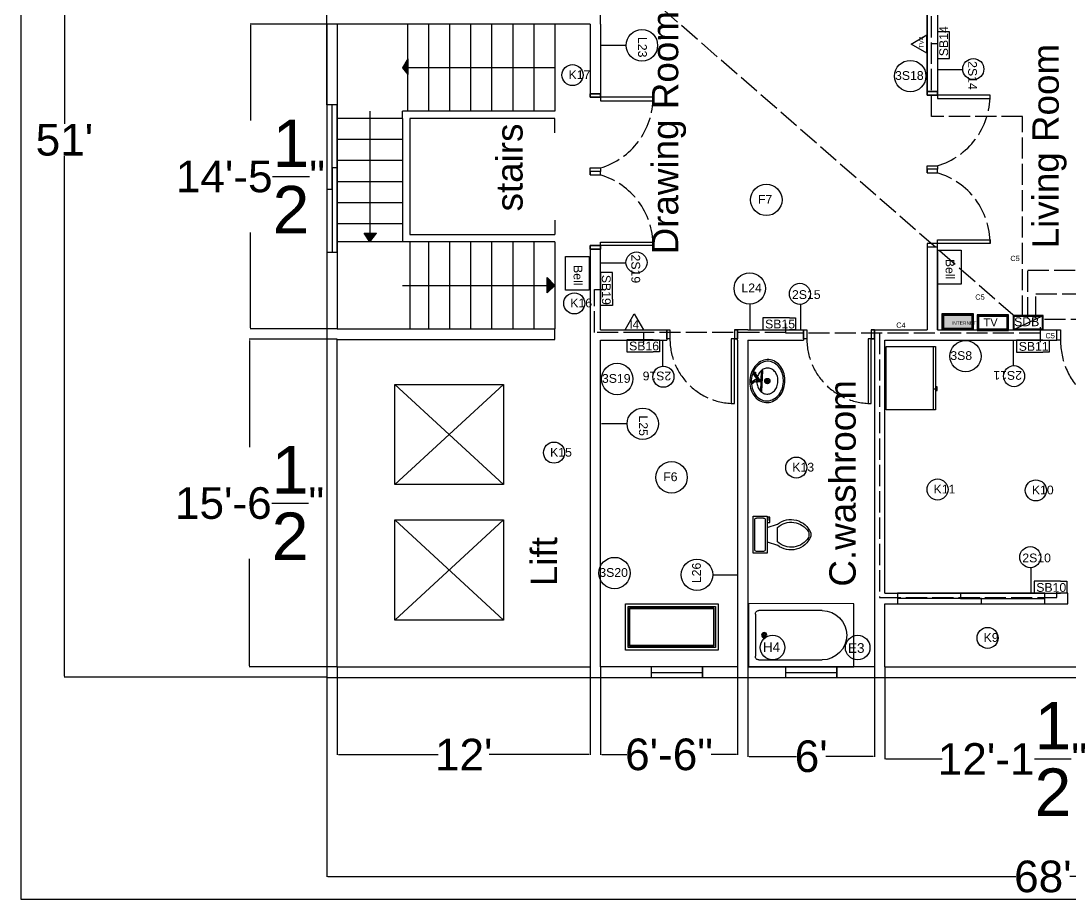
# Model space of a CAD drawing. Header units: inches. Extents: x -412 to 20037, y 548 to 16595.
# Drawn here: x 4968 to 5566, y 4503 to 5003 of the extents above; entities that cross this region are included whole.
import ezdxf
from ezdxf.enums import TextEntityAlignment as Align

# ---------------------------------------------------------------- set-up
doc = ezdxf.new("R2010")
doc.units = ezdxf.units.IN
doc.header["$MEASUREMENT"] = 0
doc.linetypes.add('ACAD_ISO02W100', pattern=[15, 12, -3])
doc.layers.get('Defpoints').update_dxf_attribs({"color": 6})
for name, color, linetype in [('bath', 4, 'Continuous'), ('SB Grouping and', 186, 'ACAD_ISO02W100'), ('www.linecad.com', 7, 'Continuous')]:
    doc.layers.add(name, color=color, linetype=linetype)
doc.layers.add('block cover', color=7, linetype='Continuous', lineweight=30)
doc.styles.add('Arial', font='arial.ttf')
doc.styles.get("Standard").update_dxf_attribs({"font": 'arial.ttf'})
doc.dimstyles.new('Copy of civil layout', dxfattribs={"dimtxt": 18, "dimasz": 0.625, "dimexe": 0.18, "dimexo": 0.0625, "dimgap": 0.09, "dimtad": 0, "dimtih": 1, "dimtoh": 1, "dimdec": 1, "dimzin": 0, "dimdsep": 46, "dimlunit": 4, "dimtxsty": 'Standard', "dimcen": 0.09, "dimclrd": 6, "dimclre": 256, "dimclrt": 256, "dimadec": 0, "dimazin": 0, "dimtfac": 1.5, "dimtdec": 1, "dimtofl": 0, "dimtmove": 0, "dimatfit": 0, "dimfxl": 1, "dimtolj": 1, "dimtzin": 0, "dimlwe": -1, "dimarcsym": 0})
pattern_1 = [(315, (5133.34849, 5239.89528), (0.091289, 0.091289), [])]

# ---------------------------------------------------------------- blocks, each defined once
blk = doc.blocks.new('Bath Tub - 26 x 60 in.')
for p, q in [((9, -17), (9, -19)), ((8, -18), (10, -18))]:
    blk.add_line(p, q)
blk.add_lwpolyline([(0, -36), (0, 0), (60, 0), (60, -36)], close=True)
for points in [[(6, -4), (42, -4)], [(4, -30), (4, -6)], [(42, -32), (6, -32)]]:
    blk.add_lwpolyline(points)
for radius in [1.5, 1]:
    blk.add_circle((9, -18), radius)
for centre, radius, start, end in [((5.75, -5.75), 1.77, 81.8699, 188.1301), ((42, -18), 14, 270, 90), ((5.75, -30.25), 1.77, 171.8699, 278.1301)]:
    blk.add_arc(centre, radius, start, end)
blk = doc.blocks.new('Toilet - top')
for p, q in [((9.5, -6), (9.5, -2)), ((-10, -8.5), (-8, -8.5)), ((-10, -9.5), (-10, -8.5)), ((-7, -9.5), (-10, -9.5)), ((-8, -8.5), (-8, -8)), ((-7, -8), (-7, -9.5)), ((-4, -8), (-6, -14)), ((4, -8), (6, -14)), ((4, -14), (-4, -14))]:
    blk.add_line(p, q)
blk.add_lwpolyline([(10.5, -8), (10.5, 0), (-10.5, 0), (-10.5, -8)], close=True)
for points in [[(-9.5, -2), (-9.5, -6)], [(8.5, -1), (-8.5, -1)], [(-8.5, -7), (8.5, -7)]]:
    blk.add_lwpolyline(points)
for centre, radius, start, end in [((-8.62, -1.88), 0.884, 81.8699, 188.1301), ((8.62, -1.88), 0.884, 351.8699, 98.1301), ((-8.62, -6.12), 0.884, 171.8699, 278.1301), ((8.62, -6.12), 0.884, 261.8699, 8.1301), ((3.52, -21.58), 12.17, 141.46911, 247.97143), ((4.2, -21.82), 11.33, 136.36773, 238.94682), ((-3.52, -21.58), 12.17, 292.02843, 38.53071), ((-4.2, -21.82), 11.33, 301.05301, 43.63209), ((0, -27.88), 4, 245.73182, 294.26817), ((0, -29), 4, 254.86053, 285.13947)]:
    blk.add_arc(centre, radius, start, end)
blk = doc.blocks.new('Sink - Oval top')
for p, q in [((-1, 0), (1, 0)), ((0, 1), (0, -1))]:
    blk.add_line(p, q)
at = {"linetype": 'Continuous'}
for points in [[(-12.23, 0.39, 0.117634), (-11.46, -3.36, 0.104469), (-8.88, -6.8, 0.090016), (-5.08, -9.07, 0.08192), (-0.32, -10.02, 0.08192), (4.49, -9.38, 0.090016), (8.42, -7.36, 0.104469), (11.22, -4.09, 0.117634), (12.23, -0.39, 0.117634), (11.46, 3.36, 0.104469), (8.88, 6.8, 0.090016), (5.08, 9.07, 0.08192), (0.32, 10.02, 0.08192), (-4.49, 9.38, 0.090016), (-8.42, 7.36, 0.104469), (-11.22, 4.09, 0.117634)], [(-11.29, 0.16, 0.118622), (-10.52, -3.25, 0.104678), (-8.07, -6.36, 0.089562), (-4.54, -8.37, 0.081185), (-0.13, -9.15, 0.081185), (4.3, -8.49, 0.089562), (7.89, -6.58, 0.104678), (10.42, -3.55, 0.118622), (11.29, -0.16, 0.118622), (10.52, 3.25, 0.104678), (8.07, 6.36, 0.089562), (4.54, 8.37, 0.081185), (0.13, 9.15, 0.081185), (-4.3, 8.49, 0.089562), (-7.89, 6.58, 0.104678), (-10.42, 3.55, 0.118622)], [(-7.42, 0.08, 0.118283), (-6.91, -2.17, 0.104607), (-5.29, -4.21, 0.089718), (-2.97, -5.53, 0.081436), (-0.07, -6.04, 0.081436), (2.84, -5.59, 0.089718), (5.2, -4.33, 0.104607), (6.86, -2.32, 0.118283), (7.42, -0.08, 0.118283), (6.91, 2.17, 0.104607), (5.29, 4.21, 0.089718), (2.97, 5.53, 0.081436), (0.07, 6.04, 0.081436), (-2.84, 5.59, 0.089718), (-5.2, 4.33, 0.104607), (-6.86, 2.32, 0.118283)]]:
    blk.add_lwpolyline(points, format="xyb", close=True, dxfattribs=at)
for radius in [1.5, 1]:
    blk.add_circle((0, 0), radius)
blk = doc.blocks.new('Faucet - single handle front')
for p, q in [((-2, 6), (-2, 5.5)), ((-1, 6), (-2, 6)), ((-1, 5.5), (-1, 6)), ((0.5, 4), (-1, 6)), ((-0.5, 4), (-2, 5.5)), ((-2, 5.5), (-1, 5.5)), ((-1, 5.5), (0.5, 4)), ((-0.75, 3), (0.75, 3)), ((-0.75, 0.5), (-0.75, 3)), ((-0.75, 1), (0.75, 1)), ((-0.5, 4), (0.5, 4)), ((-0.25, 2), (3.75, 5)), ((3.75, 4.5), (-0.25, 1.5)), ((-0.25, 1.5), (-0.25, 2)), ((0.75, 1.5), (-0.25, 1.5)), ((0.75, 1.5), (4.08742, 4.003)), ((0.75, 3), (0.75, 2.7386)), ((0.75, 1.5), (0.75, 0.5)), ((3.75, 4.5), (3.75, 5)), ((3.75, 5), (4.75, 5)), ((3.75, 4), (3.75, 4.5)), ((4.75, 4.5), (3.75, 4.5)), ((4.75, 4), (3.75, 4)), ((4.75, 5), (4.75, 4.5)), ((4.75, 4.5), (4.75, 4))]:
    blk.add_line(p, q)
blk.add_lwpolyline([(-6, 0), (-6, 0.5), (6, 0.5), (6, 0)], close=True)
for centre, start, end in [((1.25426, 3.0302), 151.0646, 180.8629), ((-1.25426, 3.0302), 359.1371, 28.93536)]:
    blk.add_arc(centre, 2.00448, start, end)
blk = doc.blocks.new('Refrigerator-2 door - 36 in top')
for p, q in [((0, -26.999999), (36, -26.999999)), ((11, -27.999999), (11, -28.999999)), ((11, -28.999999), (13, -28.999999)), ((12, -26.999999), (12, -28.999999)), ((13, -28.999999), (13, -27.999999))]:
    blk.add_line(p, q)
blk.add_lwpolyline([(0, -27.999999), (0, 0), (36, 0), (36, -27.999999)], close=True)
blk = doc.blocks.new('*D177')
at = {"transparency": 16777216}
for p, q in [((5142.17, 5241.38), (4992.55, 5241.38)), ((5142.17, 4629.38), (4992.55, 4629.38))]:
    blk.add_line(p, q, dxfattribs=at)
at = {"color": 6, "lineweight": -2, "transparency": 16777216}
for p, q in [((4992.73, 5240.76), (4992.73, 4944.66)), ((4992.73, 4630.01), (4992.73, 4926.1))]:
    blk.add_line(p, q, dxfattribs=at)
at = {"color": 6, "transparency": 16777216}
for points in [[(4992.63, 5240.76), (4992.84, 5240.76), (4992.73, 5241.38)], [(4992.63, 4630.01), (4992.84, 4630.01), (4992.73, 4629.38)]]:
    blk.add_solid(points, dxfattribs=at)
at = {"layer": 'Defpoints', "color": 0, "transparency": 16777216}
for p in [(5142.23, 5241.38), (4992.73, 4629.38), (5142.23, 4629.38)]:
    blk.add_point(p, dxfattribs=at)
at = {"transparency": 16777216, "insert": (4992.73, 4935.38), "char_height": 18, "attachment_point": 5}
blk.add_mtext("\\A1;51'", dxfattribs=at)
blk = doc.blocks.new('*D179')
at = {"transparency": 16777216}
for p, q in [((5148.17, 5001.38), (5098.55, 5001.38)), ((5148.17, 4827.87), (5098.55, 4827.87))]:
    blk.add_line(p, q, dxfattribs=at)
at = {"color": 6, "lineweight": -2, "transparency": 16777216}
for p, q in [((5098.73, 5000.76), (5098.73, 4946.48)), ((5098.73, 4828.49), (5098.73, 4882.77))]:
    blk.add_line(p, q, dxfattribs=at)
at = {"color": 6, "transparency": 16777216}
for points in [[(5098.63, 5000.76), (5098.84, 5000.76), (5098.73, 5001.38)], [(5098.63, 4828.49), (5098.84, 4828.49), (5098.73, 4827.87)]]:
    blk.add_solid(points, dxfattribs=at)
at = {"layer": 'Defpoints', "color": 0, "transparency": 16777216}
for p in [(5148.23, 5001.38), (5098.73, 4827.87), (5148.23, 4827.87)]:
    blk.add_point(p, dxfattribs=at)
at = {"transparency": 16777216, "insert": (5098.73, 4914.62), "char_height": 18, "attachment_point": 5}
blk.add_mtext('\\A1;14\'-5{\\H1.5x;\\S1/2;}"', dxfattribs=at)
blk = doc.blocks.new('*D180')
at = {"transparency": 16777216}
for p, q in [((5148.17, 4821.87), (5098.05, 4821.87)), ((5148.17, 4635.38), (5098.05, 4635.38))]:
    blk.add_line(p, q, dxfattribs=at)
at = {"color": 6, "lineweight": -2, "transparency": 16777216}
for p, q in [((5098.23, 4821.24), (5098.23, 4760.48)), ((5098.23, 4636.01), (5098.23, 4696.77))]:
    blk.add_line(p, q, dxfattribs=at)
at = {"color": 6, "transparency": 16777216}
for points in [[(5098.13, 4821.24), (5098.34, 4821.24), (5098.23, 4821.87)], [(5098.13, 4636.01), (5098.34, 4636.01), (5098.23, 4635.38)]]:
    blk.add_solid(points, dxfattribs=at)
at = {"layer": 'Defpoints', "color": 0, "transparency": 16777216}
for p in [(5148.23, 4821.87), (5098.23, 4635.38), (5148.23, 4635.38)]:
    blk.add_point(p, dxfattribs=at)
at = {"transparency": 16777216, "insert": (5098.23, 4728.62), "char_height": 18, "attachment_point": 5}
blk.add_mtext('\\A1;15\'-6{\\H1.5x;\\S1/2;}"', dxfattribs=at)
blk = doc.blocks.new('*D186')
at = {"transparency": 16777216}
for p, q in [((5148.23, 4635.32), (5148.23, 4585.2)), ((5292.23, 4635.32), (5292.23, 4585.2))]:
    blk.add_line(p, q, dxfattribs=at)
at = {"color": 6, "lineweight": -2, "transparency": 16777216}
for p, q in [((5148.86, 4585.38), (5205.71, 4585.38)), ((5291.61, 4585.38), (5234.75, 4585.38))]:
    blk.add_line(p, q, dxfattribs=at)
at = {"color": 6, "transparency": 16777216}
for points in [[(5148.86, 4585.49), (5148.86, 4585.28), (5148.23, 4585.38)], [(5291.61, 4585.49), (5291.61, 4585.28), (5292.23, 4585.38)]]:
    blk.add_solid(points, dxfattribs=at)
at = {"layer": 'Defpoints', "color": 0, "transparency": 16777216}
for p in [(5148.23, 4635.38), (5292.23, 4635.38), (5292.23, 4585.38)]:
    blk.add_point(p, dxfattribs=at)
at = {"transparency": 16777216, "insert": (5220.23, 4585.38), "char_height": 18, "attachment_point": 5}
blk.add_mtext("\\A1;12'", dxfattribs=at)
blk = doc.blocks.new('*D187')
at = {"transparency": 16777216}
for p, q in [((5298.23, 4635.32), (5298.23, 4585.2)), ((5376.23, 4635.32), (5376.23, 4585.2))]:
    blk.add_line(p, q, dxfattribs=at)
at = {"color": 6, "lineweight": -2, "transparency": 16777216}
for p, q in [((5298.86, 4585.38), (5313.17, 4585.38)), ((5375.61, 4585.38), (5361.29, 4585.38))]:
    blk.add_line(p, q, dxfattribs=at)
at = {"color": 6, "transparency": 16777216}
for points in [[(5298.86, 4585.49), (5298.86, 4585.28), (5298.23, 4585.38)], [(5375.61, 4585.49), (5375.61, 4585.28), (5376.23, 4585.38)]]:
    blk.add_solid(points, dxfattribs=at)
at = {"layer": 'Defpoints', "color": 0, "transparency": 16777216}
for p in [(5298.23, 4635.38), (5376.23, 4635.38), (5298.23, 4585.38)]:
    blk.add_point(p, dxfattribs=at)
at = {"transparency": 16777216, "insert": (5337.23, 4585.38), "char_height": 18, "attachment_point": 5}
blk.add_mtext('\\A1;6\'-6"', dxfattribs=at)
blk = doc.blocks.new('*D188')
at = {"transparency": 16777216}
for p, q in [((5382.23, 4635.32), (5382.23, 4584.16)), ((5454.23, 4635.32), (5454.23, 4584.16))]:
    blk.add_line(p, q, dxfattribs=at)
at = {"color": 6, "lineweight": -2, "transparency": 16777216}
for p, q in [((5382.86, 4584.34), (5409.81, 4584.34)), ((5453.61, 4584.34), (5426.65, 4584.34))]:
    blk.add_line(p, q, dxfattribs=at)
at = {"color": 6, "transparency": 16777216}
for points in [[(5382.86, 4584.44), (5382.86, 4584.23), (5382.23, 4584.34)], [(5453.61, 4584.44), (5453.61, 4584.23), (5454.23, 4584.34)]]:
    blk.add_solid(points, dxfattribs=at)
at = {"layer": 'Defpoints', "color": 0, "transparency": 16777216}
for p in [(5382.23, 4635.38), (5454.23, 4635.38), (5382.23, 4584.34)]:
    blk.add_point(p, dxfattribs=at)
at = {"transparency": 16777216, "insert": (5418.23, 4584.34), "char_height": 18, "attachment_point": 5}
blk.add_mtext("\\A1;6'", dxfattribs=at)
blk = doc.blocks.new('*D189')
at = {"transparency": 16777216}
for p, q in [((5460.23, 4635.32), (5460.23, 4582.7)), ((5605.51, 4635.32), (5605.51, 4582.7))]:
    blk.add_line(p, q, dxfattribs=at)
at = {"color": 6, "lineweight": -2, "transparency": 16777216}
for p, q in [((5460.86, 4582.88), (5492.87, 4582.88)), ((5604.88, 4582.88), (5572.87, 4582.88))]:
    blk.add_line(p, q, dxfattribs=at)
at = {"color": 6, "transparency": 16777216}
for points in [[(5460.86, 4582.99), (5460.86, 4582.78), (5460.23, 4582.88)], [(5604.88, 4582.99), (5604.88, 4582.78), (5605.51, 4582.88)]]:
    blk.add_solid(points, dxfattribs=at)
at = {"layer": 'Defpoints', "color": 0, "transparency": 16777216}
for p in [(5460.23, 4635.38), (5605.51, 4635.38), (5605.51, 4582.88)]:
    blk.add_point(p, dxfattribs=at)
at = {"transparency": 16777216, "insert": (5532.87, 4582.88), "char_height": 18, "attachment_point": 5}
blk.add_mtext('\\A1;12\'-1{\\H1.5x;\\S1/2;}"', dxfattribs=at)
blk = doc.blocks.new('*D192')
at = {"transparency": 16777216}
for p, q in [((5142.23, 4629.32), (5142.23, 4515.7)), ((5958.23, 4629.32), (5958.23, 4515.7))]:
    blk.add_line(p, q, dxfattribs=at)
at = {"color": 6, "lineweight": -2, "transparency": 16777216}
for p, q in [((5142.86, 4515.88), (5534.82, 4515.88)), ((5957.61, 4515.88), (5565.64, 4515.88))]:
    blk.add_line(p, q, dxfattribs=at)
at = {"color": 6, "transparency": 16777216}
for points in [[(5142.86, 4515.99), (5142.86, 4515.78), (5142.23, 4515.88)], [(5957.61, 4515.99), (5957.61, 4515.78), (5958.23, 4515.88)]]:
    blk.add_solid(points, dxfattribs=at)
at = {"layer": 'Defpoints', "color": 0, "transparency": 16777216}
for p in [(5142.23, 4629.38), (5958.23, 4629.38), (5958.23, 4515.88)]:
    blk.add_point(p, dxfattribs=at)
at = {"transparency": 16777216, "insert": (5550.23, 4515.88), "char_height": 18, "attachment_point": 5}
blk.add_mtext("\\A1;68'", dxfattribs=at)

msp = doc.modelspace()

# ---------------------------------------------------------------- hatches: boundary and pattern name
h = msp.add_hatch()
h.set_pattern_fill('ANSI31', color=256, scale=1.032817, angle=-90)
h.set_pattern_definition(pattern_1)
h.paths.add_polyline_path([(5188.42, 4972.67), (5188.42, 4976.52), (5185.41, 4976.52)])
h.paths.add_polyline_path([(5188.42, 4976.52), (5188.42, 4981.52), (5185.41, 4976.52)])
h = msp.add_hatch()
h.set_pattern_fill('ANSI31', color=256, scale=1.032817, angle=-90)
h.set_pattern_definition(pattern_1)
h.paths.add_polyline_path([(5170.56, 4882.33), (5166.82, 4882.33), (5166.82, 4877.38)])
h.paths.add_polyline_path([(5166.82, 4877.38), (5166.82, 4882.33), (5163.44, 4882.33)])
h = msp.add_hatch()
h.set_pattern_fill('ANSI31', color=256, scale=1.032817, angle=-90)
h.set_pattern_definition(pattern_1)
h.paths.add_polyline_path([(5272.17, 4852.59), (5267.86, 4857.05), (5267.86, 4852.59)])
h.paths.add_polyline_path([(5272.17, 4852.59), (5267.86, 4852.59), (5267.86, 4848.4)])
at = {"true_color": 0x2776bb}
h = msp.add_hatch(color=152, dxfattribs=at)
h.dxf.hatch_style = 1
h.paths.add_polyline_path([(5493.6, 4828.27), (5509.93, 4828.27), (5509.93, 4835.38), (5493.6, 4835.38)])

# ---------------------------------------------------------------- linework, layer by layer
for p, q in [((4967.99, 5465.13), (4967.99, 4503.14)), ((5142.23, 4955.45), (5142.23, 5241.32)), ((5490.23, 5097.32), (5490.23, 4962.93)), ((5298.23, 5001.32), (5298.23, 5007.32)), ((5142.23, 5001.32), (5142.23, 4953.41)), ((5148.23, 5001.32), (5148.23, 4827.8)), ((5272.17, 5001.32), (5148.23, 5001.32)), ((5188.17, 5001.32), (5188.17, 4951.74)), ((5200.17, 5001.3), (5200.17, 4951.74)), ((5212.17, 5001.3), (5212.17, 4951.74)), ((5224.17, 5001.3), (5224.17, 4951.74)), ((5236.17, 5001.3), (5236.17, 4951.74)), ((5248.17, 5001.32), (5248.17, 4951.74)), ((5248.17, 5001.3), (5248.17, 4951.74)), ((5260.17, 5001.32), (5260.17, 4951.74)), ((5272.17, 5001.32), (5272.17, 4951.74)), ((5292.23, 5001.32), (5272.17, 5001.32)), ((5272.17, 5001.3), (5272.17, 4951.74)), ((5292.23, 5001.32), (5292.23, 4961.76)), ((5298.23, 5001.32), (5298.23, 4961.69)), ((5188.42, 4981.52), (5185.41, 4976.52)), ((5188.42, 4981.52), (5188.42, 4972.67)), ((5272.17, 4976.52), (5185.41, 4976.52)), ((5185.41, 4976.52), (5188.42, 4972.67)), ((5292.23, 4961.76), (5292.23, 4961.69)), ((5166.82, 4951.74), (5166.82, 4877.38)), ((5188.17, 4951.74), (5185.41, 4951.74)), ((5185.41, 4947.61), (5185.41, 4951.74)), ((5272.17, 4951.74), (5188.17, 4951.74)), ((5185.41, 4947.61), (5148.23, 4947.61)), ((5185.41, 4947.61), (5185.41, 4877.38)), ((5189.54, 4947.61), (5189.54, 4881.51)), ((5272.17, 4947.61), (5189.54, 4947.61)), ((5272.17, 4939.35), (5272.17, 4947.61)), ((5185.41, 4935.61), (5148.23, 4935.61)), ((5185.41, 4923.61), (5148.23, 4923.61)), ((5185.41, 4911.61), (5148.23, 4911.61)), ((5185.41, 4899.61), (5148.23, 4899.61)), ((5272.17, 4889.77), (5272.17, 4881.51)), ((5185.41, 4887.61), (5148.23, 4887.61)), ((5166.82, 4877.38), (5163.44, 4882.33)), ((5163.44, 4882.33), (5170.56, 4882.33)), ((5166.82, 4877.38), (5170.56, 4882.33)), ((5189.54, 4881.51), (5272.17, 4881.51)), ((5142.23, 4871.45), (5142.23, 4833.8)), ((5185.41, 4877.38), (5148.23, 4877.38)), ((5272.17, 4877.38), (5185.41, 4877.38)), ((5189.54, 4877.38), (5189.54, 4827.8)), ((5200.17, 4877.38), (5200.17, 4827.8)), ((5212.17, 4877.38), (5212.17, 4827.8)), ((5224.17, 4877.38), (5224.17, 4827.8)), ((5236.17, 4877.38), (5236.17, 4827.8)), ((5248.17, 4877.38), (5248.17, 4827.8)), ((5260.17, 4877.38), (5260.17, 4827.8)), ((5272.17, 4877.38), (5272.17, 4827.8)), ((5292.23, 4873.2), (5292.23, 4635.32)), ((5298.23, 4827.32), (5298.23, 4873.2)), ((5484.23, 4874.44), (5484.23, 4827.32)), ((5490.23, 4827.32), (5490.23, 4874.44)), ((5490.23, 4872.28), (5490.23, 4827.32)), ((5272.17, 4852.59), (5267.86, 4857.05)), ((5267.86, 4848.4), (5267.86, 4857.05)), ((5185.41, 4852.59), (5272.17, 4852.59)), ((5272.17, 4852.59), (5267.86, 4848.4)), ((5142.23, 4833.8), (5142.23, 4821.8)), ((5148.23, 4827.8), (5272.17, 4827.8)), ((5272.17, 4821.8), (5272.17, 4827.8)), ((5298.23, 4827.32), (5335.93, 4827.32)), ((5335.93, 4827.32), (5335.93, 4821.32)), ((5382.23, 4827.32), (5376.23, 4827.32)), ((5382.23, 4827.32), (5413.93, 4827.32)), ((5413.93, 4827.32), (5413.93, 4821.32)), ((5454.23, 4827.32), (5454.23, 4671.32)), ((5454.23, 4827.32), (5460.23, 4827.32)), ((5460.23, 4827.32), (5484.23, 4827.32)), ((5490.23, 4827.32), (5558.23, 4827.32)), ((5142.23, 4821.8), (5142.23, 4635.32)), ((5148.23, 4821.8), (5272.17, 4821.8)), ((5148.23, 4635.32), (5148.23, 4821.8)), ((5298.23, 4635.32), (5298.23, 4821.32)), ((5298.23, 4821.32), (5335.93, 4821.32)), ((5376.23, 4821.32), (5376.23, 4822.06)), ((5376.23, 4821.32), (5376.23, 4635.32)), ((5382.23, 4821.32), (5413.93, 4821.32)), ((5382.23, 4821.32), (5382.23, 4635.32)), ((5460.23, 4821.32), (5487.23, 4821.32)), ((5460.23, 4677.32), (5460.23, 4821.32)), ((5487.23, 4821.32), (5558.23, 4821.32)), ((5242.98, 4796.18), (5181.01, 4739.09)), ((5242.98, 4739.09), (5181.01, 4796.18)), ((5242.98, 4719.1), (5181.01, 4662.01)), ((5242.98, 4662.01), (5181.01, 4719.1)), ((5454.23, 4677.32), (5454.23, 4635.32)), ((5460.23, 4677.32), (5558.48, 4677.32)), ((5564.48, 4677.32), (5558.48, 4677.32)), ((5564.48, 4671.32), (5564.48, 4677.32)), ((5460.23, 4635.32), (5460.23, 4671.32)), ((5460.23, 4671.32), (5558.48, 4671.32)), ((5558.48, 4671.32), (5564.48, 4671.32)), ((5142.23, 4635.32), (5142.23, 4629.32)), ((5148.23, 4635.32), (5266.17, 4635.32)), ((5266.17, 4635.32), (5292.23, 4635.32)), ((5376.23, 4635.32), (5298.23, 4635.32)), ((5454.23, 4635.32), (5382.23, 4635.32)), ((5460.23, 4635.32), (5599.51, 4635.32)), ((5142.23, 4629.32), (5148.23, 4629.32)), ((5148.23, 4629.32), (5272.17, 4629.32)), ((5272.17, 4629.32), (5298.23, 4629.32)), ((5298.23, 4629.32), (5382.23, 4629.32)), ((5382.23, 4629.32), (5958.23, 4629.32))]:
    msp.add_line(p, q)
at = {"color": 32, "linetype": 'ACAD_ISO02W100', "true_color": 0xcd6928}
for p, q in [((5486.73, 4948.82), (5486.73, 5075.32)), ((5534.23, 4834.82), (5293.73, 5044.82)), ((5538.73, 4948.82), (5486.73, 4948.82)), ((5538.73, 4834.82), (5538.73, 4948.82)), ((5541.73, 4833.82), (5541.73, 4861.32)), ((5541.73, 4861.32), (5695.23, 4861.32)), ((5294.73, 4825.82), (5294.73, 4850.32)), ((5294.73, 4850.32), (5300.23, 4850.32)), ((5546.23, 4834.32), (5546.23, 4847.82)), ((5546.23, 4847.82), (5849.73, 4847.82)), ((5403.73, 4825.32), (5403.73, 4830.82)), ((5551.23, 4833.32), (5606.73, 4833.32)), ((5323.23, 4825.82), (5294.73, 4825.82)), ((5403.73, 4825.82), (5322.73, 4825.82)), ((5322.73, 4825.82), (5322.73, 4820.32)), ((5548.73, 4825.32), (5403.73, 4825.32)), ((5457.23, 4825.32), (5457.23, 4674.82)), ((5548.73, 4828.82), (5548.73, 4820.32)), ((5457.23, 4674.82), (5558.23, 4674.82)), ((5558.23, 4674.82), (5558.23, 4677.82))]:
    msp.add_line(p, q, dxfattribs=at)
at = {"color": 0}
for p, q in [((5475.12, 4990), (5484.1, 4995.18)), ((5484.1, 4984.82), (5484.1, 4995.18)), ((5312.84, 4989.26), (5298.23, 4989.26)), ((5484.1, 4984.82), (5475.12, 4990)), ((5504.79, 4975.39), (5490.18, 4975.39)), ((5312.88, 4865.28), (5298.27, 4865.28)), ((5298.23, 4841.19), (5298.23, 4844.76)), ((5304.96, 4844.76), (5304.96, 4841.19)), ((5383.23, 4841.87), (5383.23, 4827.26)), ((5412.13, 4841.93), (5412.13, 4827.32)), ((5304.96, 4841.19), (5298.23, 4841.19)), ((5312.23, 4827.34), (5317.41, 4836.32)), ((5317.41, 4836.32), (5322.6, 4827.34)), ((5405.79, 4834.05), (5409.36, 4834.05)), ((5409.36, 4834.05), (5409.36, 4827.32)), ((5312.23, 4827.34), (5322.6, 4827.34)), ((5409.36, 4827.32), (5405.79, 4827.32)), ((5328.29, 4821.55), (5331.86, 4821.55)), ((5331.86, 4821.55), (5331.86, 4814.82)), ((5333.68, 4806.37), (5333.68, 4820.98)), ((5533.51, 4806.71), (5533.51, 4821.32)), ((5550.29, 4821.32), (5553.86, 4821.32)), ((5553.86, 4821.32), (5553.86, 4814.59)), ((5331.86, 4814.82), (5328.29, 4814.82)), ((5553.86, 4814.59), (5550.29, 4814.59)), ((5313.34, 4773.76), (5298.73, 4773.76)), ((5362.11, 4687.76), (5376.72, 4687.76)), ((5543.39, 4691.98), (5543.39, 4677.37)), ((5560.29, 4684.05), (5563.86, 4684.05)), ((5563.86, 4684.05), (5563.86, 4677.32)), ((5563.86, 4677.32), (5560.29, 4677.32))]:
    msp.add_line(p, q, dxfattribs=at)
at = {"color": 32, "true_color": 0xcd6928}
msp.add_line((5486.73, 4990.32), (5490.23, 4990.32), dxfattribs=at)
at = {"color": 7}
msp.add_line((5533.23, 4827.32), (5550.37, 4835.38), dxfattribs=at)
at = {"color": 143, "true_color": 0x7aafdf}
for p, q in [((5327.11, 4632.1), (5356.35, 4632.1)), ((5403.61, 4632.1), (5432.85, 4632.1))]:
    msp.add_line(p, q, dxfattribs=at)
for points in [[(4967.99, 4503.14), (6309.15, 4503.14), (6309.15, 5465.13), (4967.99, 5465.13)], [(5191.49, 5001.3), (5148.11, 5001.32)], [(5292.23, 4915.45), (5292.23, 4919.45)], [(5484.23, 4916.68), (5484.23, 4920.68)], [(5304.96, 4844.76), (5304.96, 4859.82), (5298.23, 4859.82), (5298.23, 4844.76)], [(5405.79, 4834.05), (5390.73, 4834.05), (5390.73, 4827.32), (5405.79, 4827.32)], [(5328.29, 4821.55), (5313.23, 4821.55), (5313.23, 4814.82), (5328.29, 4814.82)], [(5550.29, 4821.32), (5535.23, 4821.32), (5535.23, 4814.59), (5550.29, 4814.59)], [(5560.29, 4684.05), (5545.23, 4684.05), (5545.23, 4677.32), (5560.29, 4677.32)]]:
    msp.add_lwpolyline(points)
for points in [[(5484.23, 5097.32), (5484.23, 4962.93), (5484.23, 4962.93), (5484.23, 5097.32)], [(5496.96, 4981.82), (5496.96, 4996.88), (5490.23, 4996.88), (5490.23, 4981.82)], [(5492.73, 4827.32), (5510.73, 4827.32), (5510.73, 4836.32), (5492.73, 4836.32)], [(5512.73, 4826.82), (5530.73, 4826.82), (5530.73, 4835.82), (5512.73, 4835.82)], [(5493.6, 4828.27), (5509.93, 4828.27), (5509.93, 4835.38), (5493.6, 4835.38)], [(5513.6, 4827.77), (5529.93, 4827.77), (5529.93, 4834.88), (5513.6, 4834.88)], [(5533.68, 4827.8), (5550, 4827.8), (5550, 4834.91), (5533.68, 4834.91)], [(5242.98, 4796.18), (5242.98, 4739.09), (5181.01, 4739.09), (5181.01, 4796.18)], [(5242.98, 4719.1), (5242.98, 4662.01), (5181.01, 4662.01), (5181.01, 4719.1)], [(5356.35, 4635.32), (5356.35, 4635.32), (5356.35, 4629.32), (5356.35, 4629.32)], [(5432.85, 4635.32), (5432.85, 4635.32), (5432.85, 4629.32), (5432.85, 4629.32)]]:
    msp.add_lwpolyline(points, close=True)
at = {"color": 240, "true_color": 0xed1f24}
for points in [[(5292.23, 4959.69), (5292.23, 4961.69), (5298.23, 4961.69), (5298.23, 4957.69)], [(5484.23, 4960.93), (5484.23, 4962.93), (5490.23, 4962.93), (5490.23, 4958.93)], [(5298.23, 4957.69), (5328.23, 4957.69), (5328.23, 4959.69), (5292.23, 4959.69)], [(5490.23, 4958.93), (5520.23, 4958.93), (5520.23, 4960.93), (5484.23, 4960.93)], [(5298.23, 4919.52), (5298.23, 4917.45), (5292.23, 4917.45), (5292.23, 4919.45)], [(5490.23, 4920.75), (5490.23, 4918.68), (5484.23, 4918.68), (5484.23, 4920.68)], [(5298.23, 4915.38), (5298.23, 4917.45), (5292.23, 4917.45), (5292.23, 4915.45)], [(5490.23, 4916.61), (5490.23, 4918.68), (5484.23, 4918.68), (5484.23, 4916.68)], [(5484.23, 4876.44), (5484.23, 4874.44), (5490.23, 4874.44), (5490.23, 4878.44)], [(5490.23, 4878.44), (5520.23, 4878.44), (5520.23, 4876.44), (5484.23, 4876.44)], [(5292.23, 4875.2), (5292.23, 4873.2), (5298.23, 4873.2), (5298.23, 4877.2)], [(5298.23, 4877.2), (5328.23, 4877.2), (5328.23, 4875.2), (5292.23, 4875.2)], [(5337.74, 4822.06), (5335.93, 4822.06), (5335.93, 4827.32), (5337.68, 4827.32)], [(5374.48, 4827.32), (5376.23, 4827.32), (5376.23, 4822.06), (5372.73, 4822.06)], [(5415.74, 4822.06), (5413.93, 4822.06), (5413.93, 4827.32), (5415.68, 4827.32)], [(5452.48, 4827.32), (5454.23, 4827.32), (5454.23, 4822.06), (5450.73, 4822.06)], [(5560.3, 4821.32), (5558.23, 4821.32), (5558.23, 4827.32), (5560.23, 4827.32)]]:
    msp.add_lwpolyline(points, dxfattribs=at)
for points in [[(5292.23, 4961.69), (5292.23, 4959.69), (5298.23, 4959.69), (5298.23, 4961.69)], [(5484.23, 4962.93), (5484.23, 4960.93), (5490.23, 4960.93), (5490.23, 4962.93)], [(5292.23, 4917.45), (5292.23, 4919.45), (5298.23, 4919.45), (5298.23, 4917.45)], [(5484.23, 4918.68), (5484.23, 4920.68), (5490.23, 4920.68), (5490.23, 4918.68)], [(5292.23, 4917.45), (5292.23, 4915.45), (5298.23, 4915.45), (5298.23, 4917.45)], [(5484.23, 4918.68), (5484.23, 4916.68), (5490.23, 4916.68), (5490.23, 4918.68)], [(5292.23, 4873.2), (5292.23, 4875.2), (5298.23, 4875.2), (5298.23, 4873.2)], [(5335.93, 4827.32), (5337.68, 4827.32), (5337.68, 4822.06), (5335.93, 4822.06)], [(5376.23, 4827.32), (5374.48, 4827.32), (5374.48, 4822.06), (5376.23, 4822.06)], [(5413.93, 4827.32), (5415.68, 4827.32), (5415.68, 4822.06), (5413.93, 4822.06)], [(5454.23, 4827.32), (5452.48, 4827.32), (5452.48, 4822.06), (5454.23, 4822.06)], [(5558.23, 4827.32), (5560.23, 4827.32), (5560.23, 4821.32), (5558.23, 4821.32)], [(5374.48, 4822.06), (5372.73, 4822.06), (5372.73, 4785.27), (5374.48, 4785.27)], [(5452.48, 4822.06), (5450.73, 4822.06), (5450.73, 4785.27), (5452.48, 4785.27)]]:
    msp.add_lwpolyline(points, close=True, dxfattribs=at)
at = {"color": 143, "true_color": 0x7aafdf}
for points in [[(5148.23, 4871.45), (5148.23, 4955.45), (5142.23, 4955.45), (5142.23, 4871.45)], [(5145.23, 4907.45), (5145.23, 4955.45), (5142.23, 4955.45), (5142.23, 4907.45)], [(5148.23, 4871.45), (5148.23, 4919.45), (5145.23, 4919.45), (5145.23, 4871.45)], [(5467.35, 4671.32), (5551.35, 4671.32), (5551.35, 4677.32), (5467.35, 4677.32)], [(5467.35, 4671.32), (5515.35, 4671.32), (5515.35, 4674.32), (5467.35, 4674.32)], [(5503.35, 4674.32), (5551.35, 4674.32), (5551.35, 4677.32), (5503.35, 4677.32)], [(5356.35, 4635.32), (5327.11, 4635.32), (5327.11, 4629.32), (5356.35, 4629.32)], [(5432.85, 4635.32), (5403.61, 4635.32), (5403.61, 4629.32), (5432.85, 4629.32)]]:
    msp.add_lwpolyline(points, close=True, dxfattribs=at)
at = {"color": 0}
for points in [[(5503.75, 4872.55), (5503.75, 4853.32), (5490.23, 4853.32), (5490.23, 4872.55)], [(5291.75, 4869.05), (5291.75, 4849.82), (5278.23, 4849.82), (5278.23, 4869.05)]]:
    msp.add_lwpolyline(points, close=True, dxfattribs=at)
at = {"color": 4}
for points in [[(5493.16, 4827.79), (5510.3, 4827.79), (5510.3, 4835.85), (5493.16, 4835.85)], [(5513.16, 4827.29), (5530.3, 4827.29), (5530.3, 4835.35), (5513.16, 4835.35)], [(5533.23, 4827.32), (5550.37, 4827.32), (5550.37, 4835.38), (5533.23, 4835.38)]]:
    msp.add_lwpolyline(points, close=True, dxfattribs=at)
at = {"color": 0}
for centre in [(5321.78, 4989.26), (5474.67, 4971.76), (5392.67, 4901.26), (5383.23, 4850.81), (5506.17, 4812.26), (5307.67, 4799.26), (5322.28, 4773.76), (5338.67, 4743.26), (5306.17, 4688.76), (5353.17, 4687.76)]:
    msp.add_circle(centre, 8.94, dxfattribs=at)
for centre, radius in [((5510.61, 4975.73), 6), ((5282.23, 4972.32), 6), ((5318.71, 4865.62), 6), ((5411.79, 4847.75), 6), ((5283.23, 4842.32), 6), ((5334.03, 4800.55), 6), ((5533.85, 4800.88), 6), ((5271.73, 4757.32), 6), ((5409.73, 4748.82), 6), ((5490.23, 4736.32), 6), ((5546.23, 4735.82), 6), ((5543.05, 4697.8), 6), ((5518.73, 4651.82), 6), ((5396.23, 4646.37), 7), ((5444.73, 4646.32), 7)]:
    msp.add_circle(centre, radius)
at = {"color": 240, "linetype": 'ACAD_ISO02W100', "true_color": 0xed1f24}
for centre, radius, start, end in [((5286.23, 4959.69), 41.93, 286.29535, 0), ((5478.23, 4960.93), 41.93, 286.29535, 0), ((5286.23, 4875.2), 41.93, 0, 73.70465), ((5478.23, 4876.44), 41.93, 0, 73.70465), ((5374.48, 4822.06), 36.73, 180, 270), ((5452.48, 4822.06), 36.73, 180, 270), ((5602.23, 4821.32), 41.93, 180, 270)]:
    msp.add_arc(centre, radius, start, end, dxfattribs=at)
at = {"layer": 'block cover'}
msp.add_lwpolyline([(5148.23, 5001.32), (5148.23, 4827.8)], dxfattribs=at)
at = {"layer": 'www.linecad.com'}
for points in [[(5312.35, 4644.79), (5312.35, 4671.24), (5365.23, 4671.24), (5365.23, 4644.79)], [(5313.93, 4646.38), (5313.93, 4669.65), (5363.65, 4669.65), (5363.65, 4646.38)], [(5314.73, 4647.17), (5314.73, 4668.86), (5362.85, 4668.86), (5362.85, 4647.17)], [(5314.99, 4647.44), (5314.99, 4668.59), (5362.59, 4668.59), (5362.59, 4647.44)]]:
    msp.add_lwpolyline(points, close=True, dxfattribs=at)

# ---------------------------------------------------------------- block references
at = {"layer": 'bath'}
for name, p, rotation in [('Refrigerator-2 door - 36 in top', (5460.98, 4781.74), 90), ('Sink - Oval top', (5393.26, 4798.07), 267.5801434161955), ('Faucet - single handle front', (5390.26, 4798.2), 87.5801434161955)]:
    msp.add_blockref(name, p, dxfattribs=dict(at, rotation=rotation))
at = {"layer": 'bath', "xscale": -1}
for name, p, rotation in [('Toilet - top', (5385.1, 4710.61), 89.97079583082231), ('Bath Tub - 26 x 60 in.', (5382.45, 4635.38), 179.941591661645)]:
    msp.add_blockref(name, p, dxfattribs=dict(at, rotation=rotation))

# ---------------------------------------------------------------- texts
for s, height, rotation, p in [('Drawing Room', 15, 90, (5342.47, 4870.22)), ('SB14', 5, 90, (5496.22, 4983.06)), ('L23', 5, 270, (5319.6, 4994.02)), ('Living Room', 15, 90, (5559.28, 4873.63)), ('2S14', 5, 270, (5507.68, 4980.26)), ('stairs', 15, 90, (5253.78, 4894.67)), ('2S19', 5, 270, (5315.77, 4870.14)), ('Bell', 5, 270, (5494.85, 4867.67)), ('Bell', 5, 270, (5282.85, 4864.17)), ('SB19', 5, 270, (5298.98, 4858.58)), ('2S16', 5, 180, (5338.55, 4803.48)), ('2S11', 5, 180, (5538.38, 4803.82)), ('C.washroom', 15, 90, (5443.58, 4681.02)), ('L25', 5, 270, (5320.1, 4778.52)), ('Lift', 15, 90, (5273.49, 4681.3)), ('L26', 5, 90, (5355.36, 4683))]:
    msp.add_text(s, height=height, rotation=rotation).set_placement(p)
for s, p in [('K17', (5279.97, 4970.06)), ('3S18', (5466, 4969.58)), ('F7', (5387.92, 4899.08)), ('L24', (5378.47, 4848.63)), ('2S15', (5407.27, 4844.82)), ('K16', (5280.97, 4840.06)), ('SB15', (5391.97, 4828.06)), ('SB16', (5314.47, 4815.56)), ('SB11', (5536.47, 4815.33)), ('3S8', (5497.5, 4810.08)), ('3S19', (5299, 4797.08)), ('K15', (5269.47, 4755.06)), ('F6', (5333.92, 4741.08)), ('K13', (5407.47, 4746.56)), ('K11', (5487.97, 4734.06)), ('K10', (5543.97, 4733.56)), ('2S10', (5538.52, 4694.86)), ('3S20', (5297.5, 4686.58)), ('SB10', (5546.47, 4678.06)), ('K9', (5516.47, 4649.56))]:
    msp.add_text(s, height=5).set_placement(p)
at = {"color": 0, "style": 'Arial'}
msp.add_text('I4', height=4.666, dxfattribs=at).set_placement((5317.41, 4830.33), align=Align.MIDDLE_CENTER)
at = {"color": 7, "attachment_point": 1}
for s, width, insert, char_height in [('INTERNET', 11.1162, (5498.35, 4832.14), 2), ('TV', 14.2018, (5516.42, 4833.77), 4.5), ('SDB', 10.5, (5533.85, 4834.34), 5)]:
    msp.add_mtext_dynamic_manual_height_columns(s, width=width, gutter_width=1, heights=[0], dxfattribs=dict(at, insert=insert, char_height=char_height))
at = {"char_height": 5.5}
for s, insert, attachment_point in [('H4', (5390.73, 4643.87), 7), ('E3', (5439.23, 4648.82), 1)]:
    msp.add_mtext_dynamic_manual_height_columns(s, width=7.5, gutter_width=1, heights=[0], dxfattribs=dict(at, insert=insert, attachment_point=attachment_point))
at = {"layer": 'bath', "color": 4, "linetype": 'ACAD_ISO02W100', "insert": (5479.61, 4987.41), "char_height": 2.7, "attachment_point": 1, "rotation": 90}
msp.add_mtext_dynamic_manual_height_columns('{\\C31;\\c6737150;TV4}', width=7.776, gutter_width=0.9, heights=[0], dxfattribs=at)
at = {"layer": 'SB Grouping and', "linetype": 'ACAD_ISO02W100', "char_height": 3, "attachment_point": 1}
for s, insert in [('C5', (5531.73, 4869.42)), ('C5', (5511.73, 4847.42)), ('C4', (5466.73, 4831.42)), ('C5', (5551.73, 4825.42))]:
    msp.add_mtext_dynamic_manual_height_columns(s, width=5.5, gutter_width=1, heights=[0], dxfattribs=dict(at, insert=insert))

# ---------------------------------------------------------------- dimensions: what is measured, and where the dimension line sits
for base, p1, p2, picture, middle in [((4992.73, 4629.38), (5142.23, 5241.38), (5142.23, 4629.38), '*D177', (4992.73, 4935.38)), ((5098.73, 4827.87), (5148.23, 5001.38), (5148.23, 4827.87), '*D179', (5098.73, 4914.62)), ((5098.23, 4635.38), (5148.23, 4821.87), (5148.23, 4635.38), '*D180', (5098.23, 4728.62))]:
    dim = msp.add_linear_dim(base=base, p1=p1, p2=p2, angle=90, dimstyle='Copy of civil layout')
    dim.commit()
    dim.dimension.update_dxf_attribs({"geometry": picture, "text_midpoint": middle})
for base, p1, p2, picture, middle in [((5292.23, 4585.38), (5148.23, 4635.38), (5292.23, 4635.38), '*D186', (5220.23, 4585.38)), ((5298.23, 4585.38), (5376.23, 4635.38), (5298.23, 4635.38), '*D187', (5337.23, 4585.38)), ((5605.51, 4582.88), (5460.23, 4635.38), (5605.51, 4635.38), '*D189', (5532.87, 4582.88)), ((5958.23, 4515.88), (5142.23, 4629.38), (5958.23, 4629.38), '*D192', (5550.23, 4515.88))]:
    dim = msp.add_linear_dim(base=base, p1=p1, p2=p2, dimstyle='Copy of civil layout')
    dim.commit()
    dim.dimension.update_dxf_attribs({"geometry": picture, "text_midpoint": middle})
dim = msp.add_aligned_dim(p1=(5454.23, 4635.38), p2=(5382.23, 4635.38), distance=51.04, dimstyle='Copy of civil layout')
dim.commit()
dim.dimension.update_dxf_attribs({"geometry": '*D188', "text_midpoint": (5418.23, 4584.34)})

doc.saveas('drawing.dxf')
